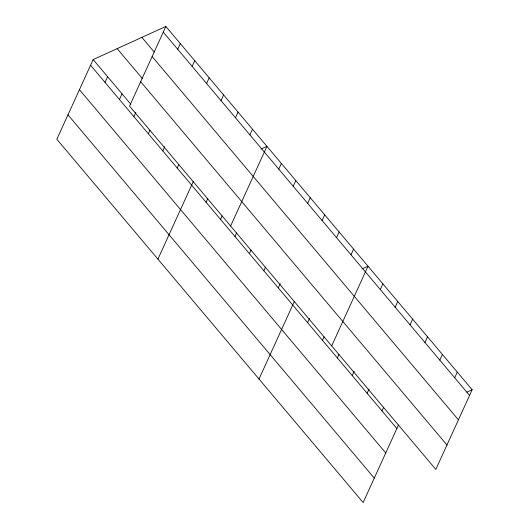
<?xml version="1.0" encoding="UTF-8"?>
<svg xmlns="http://www.w3.org/2000/svg" width="529" height="529" viewBox="0 0 529 529"><rect width="100%" height="100%" fill="white"/><g stroke="black" fill="none" stroke-linecap="round" stroke-linejoin="round"><path stroke-width="0.79" d="M165.855 26.45L129.539 106.137L435.836 469.428L472.152 389.734L165.855 26.45L93.164 59.572L56.848 139.266L363.145 502.55L398.489 424.992M105.013 82.385L107.605 76.698M119.455 99.512L122.04 93.825M133.89 116.638L135.834 112.373M177.704 49.257L180.296 43.576M148.332 133.764L149.952 130.213M192.146 66.383L194.732 60.703M162.773 150.891L164.717 146.626M206.588 83.509L209.173 77.829M177.215 168.017L178.828 164.466M221.023 100.636L223.615 94.956M157.926 259.15L193.27 181.592M235.465 117.762L238.057 112.082M206.092 202.27L207.712 198.719M249.906 134.888L252.492 129.208M220.533 219.396L222.147 215.839M230.618 226.022L266.933 146.335L260.936 149.066M234.969 236.523L236.589 232.965M278.783 169.141L281.375 163.461M249.41 253.649L251.03 250.091M293.225 186.268L295.81 180.587M263.852 270.775L265.472 267.218M307.666 203.394L310.252 197.714M278.294 287.902L280.231 283.637M322.101 220.52L324.694 214.84M259.005 379.035L294.349 301.47M336.543 237.647L339.135 231.966M307.607 322.67L309.551 318.412M350.985 254.773L353.57 249.093M322.485 340.319L324.105 336.761M331.696 345.906L368.012 266.219L362.015 268.95M337.363 357.961L338.983 354.41M380.298 289.548L382.89 283.861M352.241 375.61L354.179 371.345M395.176 307.19L397.768 301.51M367.119 393.252L369.057 388.987M410.054 324.839L412.646 319.152M381.998 410.894L383.611 407.343M424.932 342.481L427.525 336.801M439.811 360.13L442.396 354.443M454.689 377.772L457.274 372.092M466.909 392.128L472.152 389.734M163.263 32.13L469.567 395.421M141.865 37.38L154.243 52.06M152.134 56.557L458.431 419.841M117.154 48.642L142.42 78.616M140.668 81.717L446.965 445.001M93.164 59.572L130.808 104.226M90.571 65.259L396.869 428.543M79.443 89.679L385.74 452.963M67.977 114.839L374.274 478.13"/></g></svg>
